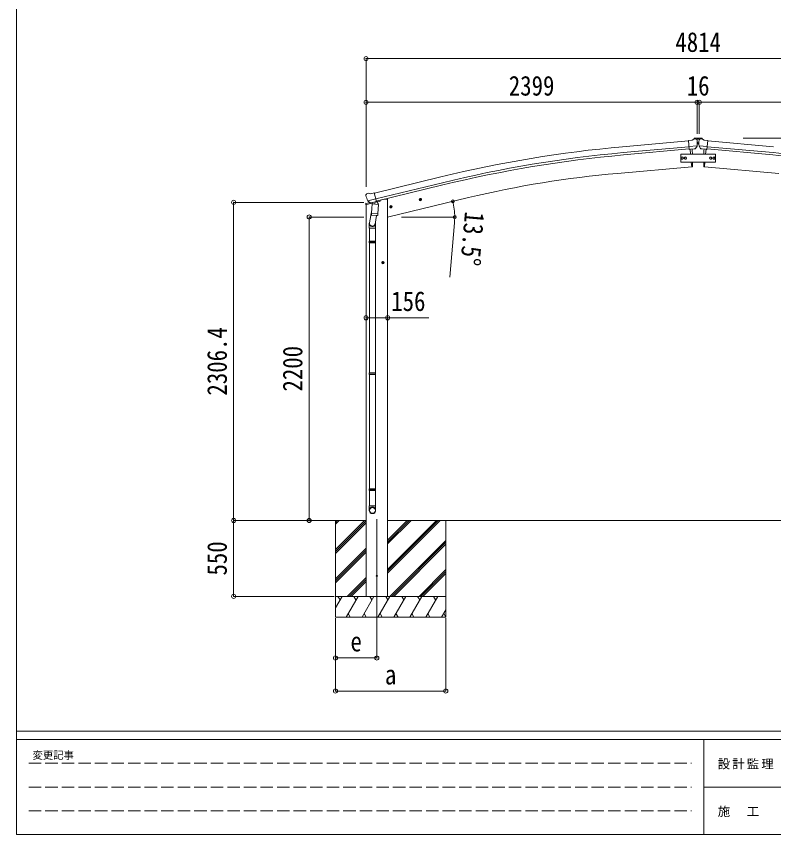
# Model space of a CAD drawing. Units: millimetres at full size. Extents: x -8385 to 8479, y -5853 to 5787.
# Drawn here: x -8385 to -2896, y -5853 to 79 of the extents above; entities that cross this region are included whole.
import ezdxf
from ezdxf.enums import TextEntityAlignment as Align

# ---------------------------------------------------------------- set-up
doc = ezdxf.new("R2010")
doc.units = ezdxf.units.MM
doc.header["$LTSCALE"] = 30
doc.header["$PDMODE"] = 32
doc.header["$PDSIZE"] = 30
doc.linetypes.add('DASHED3', pattern=[4, 3, -1])
for name, color, linetype, lineweight in [('0-0_0', 7, 'Continuous', 9), ('0-1_本体', 4, 'Continuous', 9), ('0-2_部品', 7, 'Continuous', 9), ('0-7_合掌部品', 3, 'Continuous', 9), ('0-8_PARTS2', 2, 'Continuous', 9), ('0-A_寸法', 6, 'Continuous', 9), ('F-0_240', 7, 'Continuous', 9)]:
    doc.layers.add(name, color=color, linetype=linetype, lineweight=lineweight)
doc.styles.add('ＭＳ ゴシック', font='')
doc.styles.get('ＭＳ ゴシック').set_extended_font_data('MS Gothic')

msp = doc.modelspace()

# ---------------------------------------------------------------- linework, layer by layer
at = {"layer": '0-0_0'}
for p, q in [((-6446.46, -3575.54), (-5850.13, -3575.54)), ((-6072.38, -3575.54), (-6072.38, -4275.54)), ((-6072.38, -3786.77), (-5861.15, -3575.54)), ((-6072.38, -3602.93), (-6044.99, -3575.54)), ((-6072.38, -3588.78), (-6059.14, -3575.54)), ((-6072.38, -3800.91), (-5850.13, -3578.67)), ((-6072.38, -3815.06), (-5850.13, -3592.81)), ((-5694.63, -3575.54), (-3372.53, -3575.54)), ((-5694.63, -3957.8), (-5312.36, -3575.54)), ((-5694.63, -3929.52), (-5340.65, -3575.54)), ((-5694.63, -3943.66), (-5326.5, -3575.54)), ((-5694.63, -3745.67), (-5524.49, -3575.54)), ((-5694.63, -3731.53), (-5538.64, -3575.54)), ((-5694.63, -3717.39), (-5552.78, -3575.54)), ((-5272.38, -3575.54), (-5272.38, -4275.54)), ((-1191.63, -3575.54), (-3513.72, -3575.54)), ((-5678.52, -4125.54), (-5272.38, -3719.41)), ((-5664.37, -4125.54), (-5272.38, -3733.55)), ((-6072.38, -3998.9), (-5850.13, -3776.66)), ((-6072.38, -4013.05), (-5850.13, -3790.8)), ((-5650.23, -4125.54), (-5272.38, -3747.69)), ((-6072.38, -4027.19), (-5850.13, -3804.94)), ((-5466.38, -4125.54), (-5272.38, -3931.54)), ((-5452.24, -4125.54), (-5272.38, -3945.68)), ((-5438.1, -4125.54), (-5272.38, -3959.82)), ((-5986.88, -4125.54), (-5850.13, -3988.79)), ((-5972.74, -4125.54), (-5850.13, -4002.93)), ((-5958.6, -4125.54), (-5850.13, -4017.07)), ((-5272.38, -4125.54), (-6072.38, -4125.54)), ((-6072.38, -4209.38), (-6023.97, -4125.54)), ((-6038.98, -4151.52), (-6053.98, -4125.54)), ((-5995.11, -4275.54), (-5908.51, -4125.54)), ((-5923.51, -4151.53), (-5938.51, -4125.54)), ((-5879.64, -4275.54), (-5793.04, -4125.54)), ((-5808.04, -4151.53), (-5823.04, -4125.54)), ((-5764.17, -4275.54), (-5677.57, -4125.54)), ((-5692.57, -4151.53), (-5707.57, -4125.54)), ((-5648.7, -4275.54), (-5562.1, -4125.54)), ((-5577.1, -4151.53), (-5592.1, -4125.54)), ((-5533.23, -4275.54), (-5446.63, -4125.54)), ((-5476.63, -4125.54), (-5461.63, -4151.53)), ((-5417.76, -4275.54), (-5331.16, -4125.54)), ((-5346.16, -4151.53), (-5361.16, -4125.54)), ((-5980.11, -4249.56), (-5965.11, -4275.54)), ((-5864.64, -4249.56), (-5849.64, -4275.54)), ((-5749.17, -4249.56), (-5734.17, -4275.54)), ((-5633.7, -4249.56), (-5618.7, -4275.54)), ((-5518.23, -4249.56), (-5503.23, -4275.54)), ((-5402.76, -4249.56), (-5387.76, -4275.54)), ((-5302.29, -4275.54), (-5272.38, -4223.73)), ((-5287.29, -4249.56), (-5272.29, -4275.54)), ((-6072.38, -4275.54), (-5272.38, -4275.54))]:
    msp.add_line(p, q, dxfattribs=at)
at = {"layer": '0-1_本体'}
for p, q in [((-3990.56, -865.55), (-3513.24, -822.23)), ((-2895.7, -865.55), (-3373.01, -822.23)), ((-3986.65, -908.58), (-3509.53, -865.28)), ((-3985.13, -925.3), (-3508.01, -882)), ((-2901.12, -925.3), (-3378.24, -882)), ((-2899.6, -908.58), (-3376.72, -865.28)), ((-4027.58, -1058.82), (-3489.64, -1011.76)), ((-2858.67, -1058.82), (-3396.62, -1011.76)), ((-5790.1, -1201.95), (-5307.25, -1084.38)), ((-5297.03, -1126.37), (-5780.04, -1243.87)), ((-5776.1, -1260.29), (-5293.06, -1142.67)), ((-5714.63, -1245.54), (-5748.13, -1253.59)), ((-5694.13, -1245.54), (-5714.63, -1245.54)), ((-5694.63, -1375.54), (-5108.95, -1234.94)), ((-5694.13, -1245.54), (-5694.13, -4125.54)), ((-5850.13, -1285.25), (-5850.13, -4125.54))]:
    msp.add_line(p, q, dxfattribs=at)
at = {"layer": '0-1_本体', "color": 6}
msp.add_line((-5694.13, -2105.73), (-5850.13, -2105.73), dxfattribs=at)
at = {"layer": '0-1_本体'}
for centre, radius, start, end in [((-3176.54, -9834.12), 9005.44, 95.18612, 103.68612), ((-3176.54, -9834.12), 8962.23, 95.18612, 103.68612), ((-3176.54, -9834.12), 8945.44, 95.18612, 103.68612), ((-3709.71, -9834.12), 8945.44, 76.31388, 84.81388), ((-3709.71, -9834.12), 8962.23, 76.31388, 84.81388), ((-3382.6, -8427.13), 7396.48, 95.00259, 103.49741)]:
    msp.add_arc(centre, radius, start, end, dxfattribs=at)
at = {"layer": '0-2_部品'}
for p, q in [((-5851.56, -1217.53), (-5851.29, -1218.68)), ((-5847.34, -1208.96), (-5851.2, -1215.25)), ((-5844.25, -1206.71), (-5831.06, -1203.54)), ((-5837.51, -1257.84), (-5780, -1244.03)), ((-5816.5, -1206.22), (-5829.76, -1203.52)), ((-5816.5, -1206.22), (-5790.57, -1199.99)), ((-5461.34, -1243.95), (-5463.47, -1251.14)), ((-5454.04, -1242.2), (-5461.34, -1243.95)), ((-5453.83, -1259.12), (-5458.5, -1239.67)), ((-5448.87, -1247.64), (-5454.04, -1242.2)), ((-5852.69, -1285.87), (-5809.98, -1275.61)), ((-5852.69, -1278.97), (-5852.69, -1285.87)), ((-5824.18, -1269.77), (-5850.39, -1276.06)), ((-5820.65, -1272.75), (-5837.03, -1258.26)), ((-5817.95, -1273.32), (-5810.43, -1271.51)), ((-5817.11, -1273.21), (-5815.58, -1272.84)), ((-5815.58, -1272.84), (-5778.88, -1264.03)), ((-5813.74, -1273.07), (-5813.79, -1273.81)), ((-5813.04, -1274.85), (-5787.22, -1281.29)), ((-5806.12, -1280.2), (-5810.79, -1347.04)), ((-5760.43, -1283.39), (-5806.12, -1280.2)), ((-5804.34, -1277.02), (-5804.57, -1280.31)), ((-5784.83, -1265.85), (-5785.85, -1280.46)), ((-5778.88, -1264.03), (-5777.35, -1263.66)), ((-5775.79, -1261.56), (-5774.85, -1261.63)), ((-5774.85, -1261.63), (-5761.53, -1276.94)), ((-5770.86, -1266.22), (-5751.97, -1261.68)), ((-5765.11, -1350.23), (-5760.43, -1283.39)), ((-5761.53, -1276.94), (-5761.98, -1283.29)), ((-5748.13, -1253.51), (-5748.13, -1256.82)), ((-5679.81, -1303.08), (-5660.37, -1298.42)), ((-5675.26, -1295.31), (-5677.39, -1302.5)), ((-5667.96, -1293.55), (-5675.26, -1295.31)), ((-5667.76, -1310.47), (-5672.43, -1291.03)), ((-5662.79, -1299), (-5667.96, -1293.55)), ((-5664.92, -1306.19), (-5662.79, -1299)), ((-5465.89, -1251.73), (-5446.45, -1247.06)), ((-5451, -1254.84), (-5448.87, -1247.64)), ((-5809.06, -1322.27), (-5824.97, -1418.44)), ((-5811.65, -1359.5), (-5810.78, -1347.04)), ((-5811.26, -1360.86), (-5811.26, -1360.86)), ((-5765.11, -1350.23), (-5810.79, -1347.04)), ((-5809.81, -1361.64), (-5768.11, -1364.56)), ((-5773.54, -1364.18), (-5784.27, -1427.76)), ((-5765.12, -1350.23), (-5766.01, -1362.93)), ((-5827.13, -1455.6), (-5827.13, -1421.25)), ((-5781.13, -1420.94), (-5781.13, -1455.6)), ((-5781.13, -1455.6), (-5827.13, -1455.6)), ((-5825.13, -1455.6), (-5825.13, -1549.6)), ((-5783.13, -1455.6), (-5783.13, -1549.6)), ((-5827.13, -1551.6), (-5826.13, -1549.6)), ((-5781.13, -1551.6), (-5827.13, -1551.6)), ((-5781.13, -1559.6), (-5827.13, -1559.6)), ((-5782.13, -1549.6), (-5826.13, -1549.6)), ((-5782.13, -1561.6), (-5826.13, -1561.6)), ((-5825.13, -1561.6), (-5825.13, -2505.79)), ((-5783.13, -1561.6), (-5783.13, -2505.79)), ((-5781.13, -1551.6), (-5782.13, -1549.6)), ((-5781.13, -1559.6), (-5782.13, -1561.6)), ((-5781.13, -1551.6), (-5781.13, -1559.6)), ((-5718.63, -1705.66), (-5738.63, -1705.66)), ((-5728.63, -1698.16), (-5735.13, -1701.91)), ((-5735.13, -1701.91), (-5735.13, -1709.42)), ((-5735.13, -1709.42), (-5728.63, -1713.17)), ((-5728.63, -1715.66), (-5728.63, -1695.66)), ((-5722.13, -1701.91), (-5728.63, -1698.16)), ((-5827.13, -2507.79), (-5826.13, -2505.79)), ((-5781.13, -2507.79), (-5827.13, -2507.79)), ((-5781.13, -2515.79), (-5827.13, -2515.79)), ((-5782.13, -2505.79), (-5826.13, -2505.79)), ((-5782.13, -2517.79), (-5826.13, -2517.79)), ((-5825.13, -2517.79), (-5825.13, -3345.98)), ((-5783.13, -2517.79), (-5783.13, -3345.98)), ((-5781.13, -2507.79), (-5782.13, -2505.79)), ((-5781.13, -2515.79), (-5782.13, -2517.79)), ((-5781.13, -2507.79), (-5781.13, -2515.79)), ((-5827.13, -3347.98), (-5826.13, -3345.98)), ((-5781.13, -3347.98), (-5827.13, -3347.98)), ((-5781.13, -3355.98), (-5827.13, -3355.98)), ((-5782.13, -3345.98), (-5826.13, -3345.98)), ((-5782.13, -3357.98), (-5826.13, -3357.98)), ((-5825.13, -3357.98), (-5825.13, -3467.98)), ((-5783.13, -3357.98), (-5783.13, -3467.98)), ((-5781.13, -3347.98), (-5782.13, -3345.98)), ((-5781.13, -3355.98), (-5782.13, -3357.98)), ((-5781.13, -3347.98), (-5781.13, -3355.98)), ((-5827.13, -3502.12), (-5827.13, -3467.98)), ((-5781.13, -3467.98), (-5827.13, -3467.98)), ((-5781.13, -3502.12), (-5781.13, -3467.98))]:
    msp.add_line(p, q, dxfattribs=at)
for points in [[(-5785.14, -1265.44), (-5775.42, -1263.11), (-5790.57, -1199.99)], [(-5837.78, -1257.26), (-5837.19, -1258.11), (-5837.03, -1258.26)], [(-5785.14, -1265.44), (-5785.38, -1265.59), (-5810.15, -1271.54), (-5810.43, -1271.51)], [(-5677.39, -1302.5), (-5672.22, -1307.95), (-5664.92, -1306.19)], [(-5463.47, -1251.14), (-5458.3, -1256.59), (-5451, -1254.84)], [(-5827.13, -1551.6), (-5827.13, -1559.6), (-5826.13, -1561.6)], [(-5728.63, -1713.17), (-5722.13, -1709.42), (-5722.13, -1701.91)], [(-5827.13, -2507.79), (-5827.13, -2515.79), (-5826.13, -2517.79)], [(-5827.13, -3347.98), (-5827.13, -3355.98), (-5826.13, -3357.98)]]:
    msp.add_lwpolyline(points, dxfattribs=at)
for centre, radius in [((-5456.17, -1249.39), 8.5), ((-5456.17, -1249.39), 7.7), ((-5456.17, -1249.39), 6.5), ((-5670.09, -1300.75), 8.5), ((-5670.09, -1300.75), 7.7), ((-5670.09, -1300.75), 6.5), ((-5728.63, -1705.66), 8.5), ((-5728.63, -1705.66), 7.7), ((-5728.63, -1705.66), 6.5)]:
    msp.add_circle(centre, radius, dxfattribs=at)
at = {"layer": '0-2_部品', "color": 4}
msp.add_circle((-5772.13, -3975.54), 4.5, dxfattribs=at)
at = {"layer": '0-2_部品'}
for centre, radius, start, end in [((-5654.48, -1171.43), 202.4, 193.5, 205.09125), ((-5843.08, -1211.57), 5, 103.5, 148.5), ((-5830.36, -1206.46), 3, 78.5, 103.5), ((-5849.69, -1278.97), 3, 103.5, 180), ((-5817.23, -1272.72), 0.5, 248.23754, 283.5), ((-5814.24, -1273.04), 0.5, 356, 103.5), ((-5812.8, -1273.88), 1, 176, 256), ((-5786.87, -1280.32), 1.03, 250.03897, 351.96569), ((-5784.23, -1265.94), 0.604, 100.59842, 172.20595), ((-5777.46, -1263.18), 0.5, 283.5, 318.76246), ((-5753.13, -1256.82), 5, 283.5, 0), ((-5809.71, -1359.67), 1.95, 175.04017, 217.47766), ((-5809.67, -1359.64), 2, 217.40962, 266), ((-5767.97, -1362.56), 2, 266, 349.46843), ((-5797.13, -1421.25), 30, 177.45142, 180)]:
    msp.add_arc(centre, radius, start, end, dxfattribs=at)
for centre, major_axis, ratio, start_param, end_param in [((-5848.64, -1216.82), (-1.57, -2.57), 0.99628, 4.712389, 5.4996506), ((-5818.67, -1270.49), (-0.73, -2.92), 0.997631, 5.8041905, 6.6006116), ((-5818.61, -1270.27), (2.63, 3.16), 0.650902, 4.0958226, 4.1686332), ((-5818.64, -1270.39), (-0.73, -2.92), 0.997631, 0.3902369, 0.4789948), ((-5804.13, -1420.94), (23, 0), 0.996195, 2.5560258, 6.5663028), ((-5804.13, -1420.94), (21, 0), 0.996195, 2.9349147, 5.9512394), ((-5804.13, -3500.37), (-23, 0), 0.996195, 3.1415927, 6.2831853), ((-5804.13, -3502.12), (-23, 0), 0.996195, 3.1415927, 6.2831853), ((-5804.13, -3502.12), (0, -23.43), 0.981806, 4.712389, 7.8539816)]:
    msp.add_ellipse(centre, major_axis=major_axis, ratio=ratio, start_param=start_param, end_param=end_param, dxfattribs=at)
msp.add_ellipse((-5804.13, -3502.12), major_axis=(21, 0), ratio=0.996195, dxfattribs=at)
at = {"layer": '0-7_合掌部品'}
for p, q in [((-3486.86, -817.78), (-3513.43, -820.1)), ((-3507.77, -884.77), (-3513.43, -820.1)), ((-3486.86, -817.78), (-3475.14, -811.01)), ((-3460.24, -809.43), (-3473.91, -810.62)), ((-3447.29, -802.45), (-3471.43, -804.56)), ((-3451.11, -815.18), (-3456.59, -810.58)), ((-3450.04, -817.22), (-3449.92, -818.56)), ((-3447.29, -802.45), (-3439.29, -802.45)), ((-3442.03, -807.17), (-3441.19, -807.17)), ((-3439.29, -802.45), (-3415.16, -804.56)), ((-3436.55, -817.22), (-3436.66, -818.56)), ((-3435.48, -815.18), (-3430, -810.58)), ((-3426.35, -809.43), (-3412.68, -810.62)), ((-3411.79, -810.39), (-3415.16, -804.56)), ((-3411.79, -810.58), (-3411.79, -810.39)), ((-3399.73, -817.78), (-3411.45, -811.01)), ((-3399.73, -817.78), (-3373.16, -820.1)), ((-3378.82, -884.77), (-3373.16, -820.1)), ((-3450.57, -860.07), (-3509.48, -865.22)), ((-3497.81, -883.89), (-3507.77, -884.77)), ((-3500.8, -884.16), (-3497.79, -918.5)), ((-3464.2, -880.95), (-3471.91, -881.63)), ((-3461.82, -879.56), (-3450.88, -860.62)), ((-3449.31, -843.95), (-3437.28, -843.95)), ((-3442.03, -839.87), (-3441.19, -839.87)), ((-3436.02, -860.07), (-3377.11, -865.22)), ((-3424.77, -879.56), (-3435.71, -860.62)), ((-3422.38, -880.95), (-3414.68, -881.63)), ((-3388.78, -883.89), (-3389.05, -883.96)), ((-3385.79, -884.16), (-3388.79, -918.5)), ((-3388.78, -883.89), (-3378.82, -884.77)), ((-3492.54, -978.5), (-3489.64, -1011.76)), ((-3394.04, -978.5), (-3396.95, -1011.76)), ((-3489.64, -1011.76), (-3487.58, -1011.51)), ((-3396.95, -1011.76), (-3399.01, -1011.51))]:
    msp.add_line(p, q, dxfattribs=at)
for points in [[(-3474.79, -810.58), (-3474.79, -810.39), (-3471.43, -804.56)], [(-3444.55, -806.33), (-3445.39, -806.33), (-3445.39, -807.17), (-3444.55, -807.17)], [(-3442.87, -805.49), (-3442.87, -804.65), (-3443.71, -804.65), (-3443.71, -805.49)], [(-3443.71, -808.01), (-3443.71, -808.85), (-3442.87, -808.85), (-3442.87, -808.01)], [(-3441.19, -807.17), (-3441.19, -806.33), (-3442.03, -806.33)], [(-3497.81, -883.89), (-3497.54, -883.96), (-3472.16, -881.74), (-3471.91, -881.63)], [(-3450.49, -859.44), (-3450.78, -860.42), (-3450.88, -860.62)], [(-3444.55, -839.03), (-3445.39, -839.03), (-3445.39, -839.87), (-3444.55, -839.87)], [(-3442.87, -838.19), (-3442.87, -837.35), (-3443.71, -837.35), (-3443.71, -838.19)], [(-3443.71, -840.71), (-3443.71, -841.55), (-3442.87, -841.55), (-3442.87, -840.71)], [(-3441.19, -839.87), (-3441.19, -839.03), (-3442.03, -839.03)], [(-3436.1, -859.44), (-3435.81, -860.42), (-3435.71, -860.62)], [(-3389.05, -883.96), (-3414.42, -881.74), (-3414.68, -881.63)]]:
    msp.add_lwpolyline(points, dxfattribs=at)
for points in [[(-3318.29, -978.5), (-3318.29, -918.5), (-3568.29, -918.5), (-3568.29, -978.5)], [(-3566.3, -948.5), (-3562.55, -942), (-3555.04, -942), (-3551.29, -948.5), (-3555.04, -955), (-3562.55, -955)], [(-3542.8, -948.5), (-3539.05, -942), (-3531.54, -942), (-3527.79, -948.5), (-3531.54, -955), (-3539.05, -955)], [(-3343.79, -948.5), (-3347.54, -942), (-3355.05, -942), (-3358.8, -948.5), (-3355.05, -955), (-3347.54, -955)], [(-3320.29, -948.5), (-3324.04, -942), (-3331.55, -942), (-3335.3, -948.5), (-3331.55, -955), (-3324.04, -955)]]:
    msp.add_lwpolyline(points, close=True, dxfattribs=at)
for centre, radius in [((-3443.29, -806.75), 3.5), ((-3443.29, -839.45), 3.5), ((-3558.79, -948.5), 8.5), ((-3558.79, -948.5), 7.7), ((-3558.79, -948.5), 6.5), ((-3535.29, -948.5), 8.5), ((-3535.29, -948.5), 7.7), ((-3535.29, -948.5), 6.5), ((-3351.29, -948.5), 8.5), ((-3351.29, -948.5), 7.7), ((-3351.29, -948.5), 6.5), ((-3327.79, -948.5), 8.5), ((-3327.79, -948.5), 7.7), ((-3327.79, -948.5), 6.5)]:
    msp.add_circle(centre, radius, dxfattribs=at)
for centre, radius, start, end in [((-3473.64, -813.61), 3, 95, 120), ((-3459.8, -814.41), 5, 50.00648, 94.99352), ((-3651.55, -836.2), 202.4, 353.4085, 5), ((-3444.55, -805.49), 0.84, 270, 0), ((-3444.55, -808.01), 0.84, 0, 90), ((-3442.03, -805.49), 0.84, 180, 270), ((-3442.03, -808.01), 0.84, 90, 180), ((-3235.04, -836.2), 202.4, 175, 186.5915), ((-3426.78, -814.41), 5, 85.00648, 129.99352), ((-3412.95, -813.61), 3, 60, 85), ((-4383.4, -955.94), 900, 2.3844, 4.64986), ((-3444.55, -838.19), 0.84, 270, 0), ((-3444.55, -840.71), 0.84, 0, 90), ((-3442.03, -838.19), 0.84, 180, 270), ((-3442.03, -840.71), 0.84, 90, 180), ((-2503.19, -955.94), 900, 175.35014, 177.6156), ((-4383.4, -955.94), 900, 356.63919, 358.56384), ((-2503.19, -955.94), 900, 181.43616, 183.36081), ((-3487.94, -1008.53), 3, 277, 356.63919), ((-3398.65, -1008.53), 3, 183.36081, 263)]:
    msp.add_arc(centre, radius, start, end, dxfattribs=at)
for centre, major_axis, ratio, start_param, end_param in [((-3445.72, -813.18), (-15.35, 3.44), 0.101033, 5.9751426, 5.9753737), ((-3453.04, -817.48), (2.71, -1.31), 0.997474, 0.5366567, 1.3225652), ((-3433.55, -817.48), (-2.71, -1.31), 0.997474, 4.9606201, 5.7465286), ((-3440.87, -813.18), (15.35, 3.44), 0.101033, 0.3078116, 0.3080427), ((-3464.47, -877.96), (1.62, -2.54), 0.997631, 5.8041905, 5.8929484), ((-3464.54, -877.85), (-3.5, 2.17), 0.650902, 2.1145521, 2.1873627), ((-3464.42, -878.05), (1.62, -2.54), 0.997631, 5.965759, 6.7621801), ((-3422.17, -878.05), (-1.62, -2.54), 0.997631, 5.8041905, 6.6006116), ((-3422.05, -877.85), (3.5, 2.17), 0.650902, 4.0958226, 4.1686332), ((-3422.12, -877.96), (-1.62, -2.54), 0.997631, 0.3902369, 0.4789948)]:
    msp.add_ellipse(centre, major_axis=major_axis, ratio=ratio, start_param=start_param, end_param=end_param, dxfattribs=at)
at = {"layer": '0-8_PARTS2'}
msp.add_line((-5772.13, -3566.34), (-5772.13, -4325.54), dxfattribs=at)
at = {"layer": '0-A_寸法'}
for p, q in [((-5850.13, -227.19), (-5850.13, -543.8)), ((-5850.13, -227.19), (-1036.13, -227.19)), ((-5850.13, -543.8), (-5850.13, -1156.03)), ((-5850.13, -543.8), (-3451.13, -543.8)), ((-3451.13, -543.8), (-3451.13, -772.81)), ((-3451.13, -543.8), (-3451.13, -772.81)), ((-3451.13, -543.8), (-3435.13, -543.8)), ((-3435.13, -543.8), (-3435.13, -772.81)), ((-3435.13, -543.8), (-3435.13, -772.81)), ((-3435.13, -543.8), (-1036.13, -543.8)), ((-3435.13, -543.8), (-3435.13, -772.81)), ((267.9, -803.44), (-3115.9, -803.44)), ((-6810.7, -1269.14), (-5865.62, -1269.14)), ((-6810.7, -3575.54), (-6810.7, -1269.14)), ((-6262.73, -1375.54), (-5865.62, -1375.54)), ((-6262.73, -3575.54), (-6262.73, -1375.54)), ((-5593.63, -1375.54), (-5206.77, -1375.54)), ((-5209.63, -1418), (-5243.99, -1810.5)), ((-5694.13, -2105.73), (-5394.13, -2105.73)), ((-6810.7, -3575.54), (-6082.59, -3575.54)), ((-6810.7, -4125.54), (-6810.7, -3575.54)), ((-6810.7, -4125.54), (-6082.59, -4125.54)), ((-6072.38, -4811.91), (-6072.38, -4282.96)), ((-6072.38, -4571.93), (-6072.38, -4282.96)), ((-5772.13, -4571.93), (-5772.13, -4282.96)), ((-5272.38, -4811.91), (-5272.38, -4282.96)), ((-5772.13, -4571.93), (-6072.38, -4571.93)), ((-6072.38, -4811.91), (-5272.38, -4811.91))]:
    msp.add_line(p, q, dxfattribs=at)
for centre in [(-5221.22, -1261.89), (-5207.77, -1375.54)]:
    msp.add_circle(centre, 10.62, dxfattribs=at)
for start, end in [(0, 13.5), (354.99678, 0)]:
    msp.add_arc((-5694.63, -1375.54), 486.86, start, end, dxfattribs=at)
for p in [(-5850.13, -227.19), (-5850.13, -543.8), (-3451.13, -543.8), (-3435.13, -543.8), (-6810.7, -1269.14), (-6262.73, -1375.54), (-5850.13, -2105.73), (-5694.13, -2105.73), (-6810.7, -3575.54), (-6262.73, -3575.54), (-6810.7, -4125.54), (-6072.38, -4571.93), (-5772.13, -4571.93), (-6072.38, -4811.91), (-5272.38, -4811.91)]:
    msp.add_point(p, dxfattribs=at)
at = {"layer": 'F-0_240', "color": 5}
for p, q in [((-8385.45, 5787.34), (-8385.45, -5852.66)), ((-8385.45, -5102.66), (8054.55, -5102.66)), ((-8385.45, -5162.66), (5387.79, -5162.66)), ((-3402.21, -5162.66), (-3402.21, -5852.66)), ((-3402.21, -5507.66), (2747.79, -5507.66)), ((-8385.45, -5852.66), (8054.55, -5852.66))]:
    msp.add_line(p, q, dxfattribs=at)
at = {"layer": 'F-0_240', "color": 4, "linetype": 'DASHED3'}
for p, q in [((-8295.46, -5335.16), (-3492.21, -5335.16)), ((-8295.46, -5507.66), (-3492.21, -5507.66)), ((-8295.46, -5680.16), (-3492.21, -5680.16))]:
    msp.add_line(p, q, dxfattribs=at)

# ---------------------------------------------------------------- texts
at = {"layer": '0-A_寸法', "color": 7, "style": 'ＭＳ ゴシック', "width": 0.85}
for s, p in [('4814', (-3608.13, -221.19)), ('2399', (-4815.63, -537.8)), ('16', (-3525.63, -537.8)), ('156', (-5667.88, -2099.73)), ('e', (-5963.63, -4566.93)), ('a', (-5713.63, -4806.91))]:
    msp.add_text(s, height=143, dxfattribs=at).set_placement(p, align=Align.BOTTOM_LEFT)
for s, rotation, p in [('13.5°', 264.997, (-5175.41, -1328.15)), ('2306.4', 90, (-6816.7, -2669.84)), ('2200', 90, (-6268.73, -2640.54)), ('550', 90, (-6816.7, -3974.29))]:
    msp.add_text(s, height=143, rotation=rotation, dxfattribs=at).set_placement(p, align=Align.BOTTOM_LEFT)
at = {"layer": 'F-0_240', "style": 'ＭＳ ゴシック'}
msp.add_text('変更記事', height=54.99, dxfattribs=at).set_placement((-8268.23, -5320.16), align=Align.BOTTOM_LEFT)
at = {"layer": 'F-0_240', "char_height": 65.98, "attachment_point": 7, "style": 'ＭＳ ゴシック'}
for s, insert in [('\\T1.17;設計監理', (-3300.89, -5380.16)), ('\\T1.17;施\u3000工', (-3300.89, -5725.16))]:
    msp.add_mtext(s, dxfattribs=dict(at, insert=insert))

doc.saveas('drawing.dxf')
